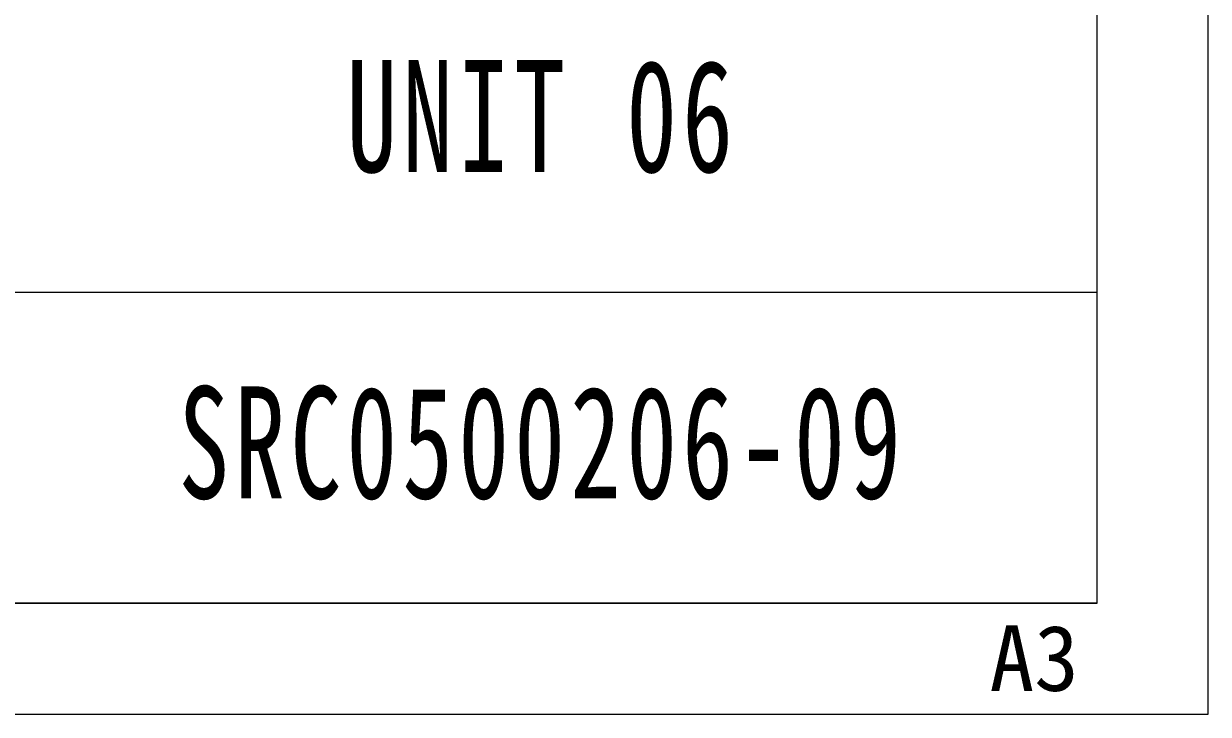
# Model space of a CAD drawing. Header units: millimetres. Extents: x -15766 to 80009, y -9701 to 15159.
# Drawn here: x -4860.8 to -4807.5, y 11134.1 to 11165.2 of the extents above; entities that cross this region are included whole.
import ezdxf

# ---------------------------------------------------------------- set-up
doc = ezdxf.new("R2010")
doc.units = ezdxf.units.MM
for name, color, linetype, lineweight in [('CDRAFT0', 7, 'Continuous', 18), ('title_frame', 7, 'Continuous', 18), ('word_dim', 9, 'Continuous', 18), ('尺寸线层', 3, 'Continuous', 18), ('粗实线层_1', 7, 'Continuous', 15)]:
    doc.layers.add(name, color=color, linetype=linetype, lineweight=lineweight)
doc.styles.add('STYLE1', font='')
doc.styles.add('标准', font='', dxfattribs={"width": 0.667})
doc.styles.get('STYLE1').set_extended_font_data('宋体')
doc.styles.get('标准').set_extended_font_data('宋体')

# ---------------------------------------------------------------- blocks, each defined once
blk = doc.blocks.new('*X36')
at = {"layer": 'CDRAFT0'}
for p, q in [((420, 0), (420, 297)), ((0, 0), (420, 0))]:
    blk.add_line(p, q, dxfattribs=at)
at = {"layer": '粗实线层_1'}
for p, q in [((415, 5), (415, 292)), ((25, 5), (415, 5))]:
    blk.add_line(p, q, dxfattribs=at)

msp = doc.modelspace()

# ---------------------------------------------------------------- linework, layer by layer
at = {"layer": '粗实线层_1'}
for p, q in [((-4812.47404, 11139.10436), (-4812.47404, 11195.10436)), ((-4812.47404, 11153.10436), (-4862.47404, 11153.10436)), ((-4812.47404, 11139.10436), (-4992.47404, 11139.10436))]:
    msp.add_line(p, q, dxfattribs=at)

# ---------------------------------------------------------------- block references
at = {"layer": 'word_dim'}
msp.add_blockref('*X36', (-5227.47404, 11134.10436), dxfattribs=at)

# ---------------------------------------------------------------- texts
at = {"layer": 'title_frame', "color": 3, "insert": (-4817.32848, 11135.11084), "char_height": 2.958904, "width": 5.8684932, "attachment_point": 7, "style": 'STYLE1'}
msp.add_mtext('A3', dxfattribs=at)
at = {"layer": '尺寸线层', "char_height": 5.0503058, "attachment_point": 5, "line_spacing_factor": 1.15057, "style": '标准'}
for s, insert, width in [('{\\T1.1;UNIT 06}', (-4837.47404, 11161.01806), 29.4580043), ('{\\T1.1;SRC0500206-09}', (-4837.47404, 11146.31208), 30.7610208)]:
    msp.add_mtext(s, dxfattribs=dict(at, insert=insert, width=width))

doc.saveas('drawing.dxf')
